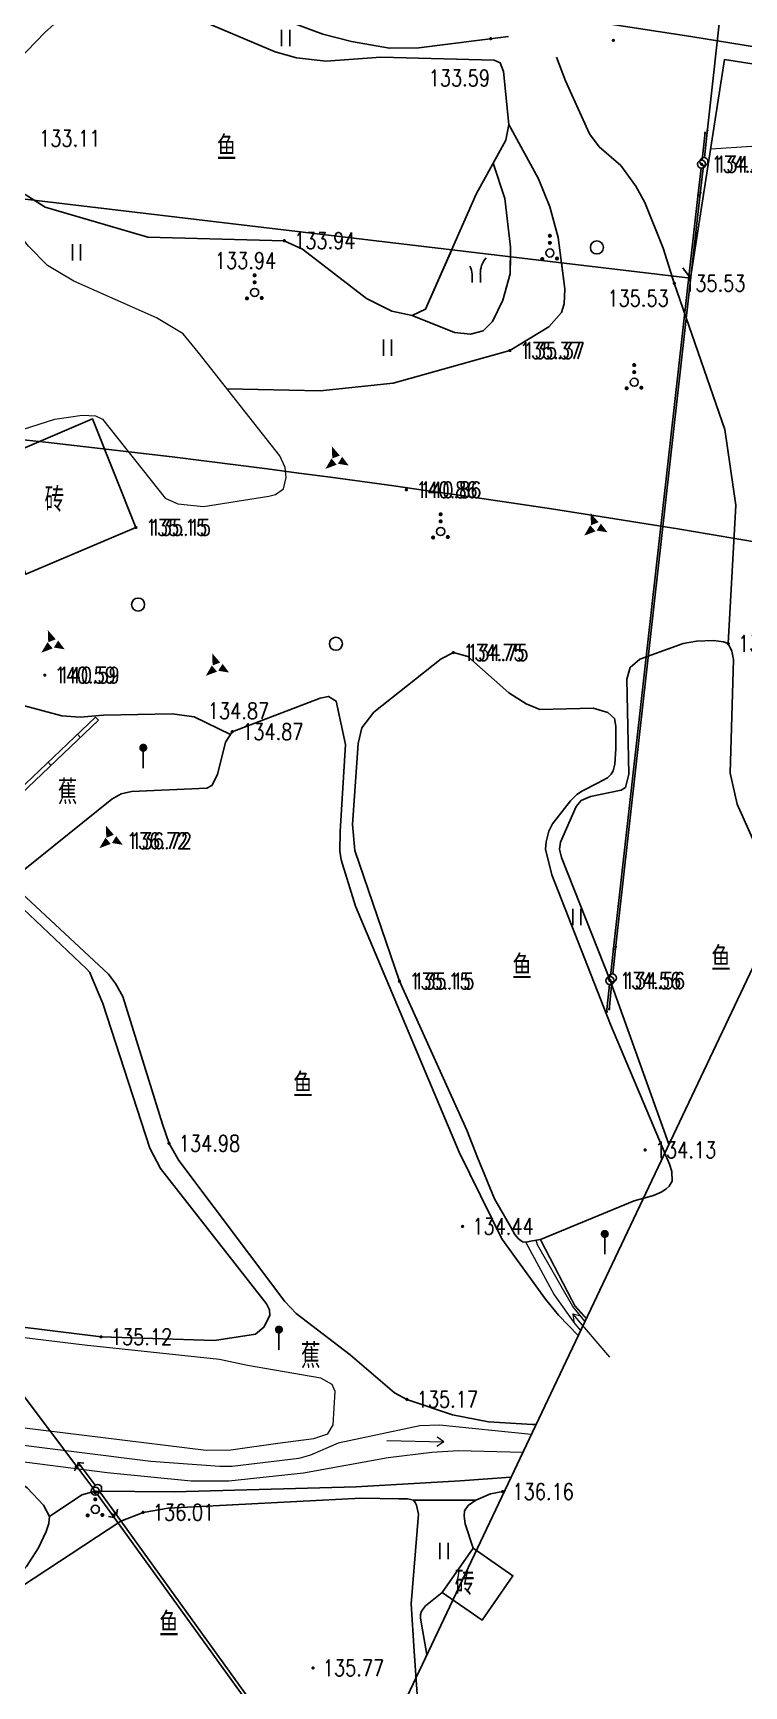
# Model space of a CAD drawing. Extents: x 529262 to 576451, y 2694391 to 2717535.
# Drawn here: x 567444.3 to 567488, y 2709565.2 to 2709666.8 of the extents above; entities that cross this region are included whole.
import ezdxf
from ezdxf.enums import TextEntityAlignment as Align
from ezdxf.xclip import XClip

# ---------------------------------------------------------------- set-up
doc = ezdxf.new("R2010")
doc.units = 0
doc.header["$XCLIPFRAME"] = 0
for name, color, linetype in [('DMTZ', 8, 'Continuous'), ('GCD', 8, 'Continuous'), ('GXYZ', 8, 'Continuous'), ('JMD', 8, 'Continuous'), ('PP-COM', 7, 'Continuous'), ('RD-中线', 40, 'Continuous'), ('RD-红线', 7, 'Continuous'), ('ZBTZ', 8, 'Continuous')]:
    doc.layers.add(name, color=color, linetype=linetype)
doc.layers.add('SXSS', color=5, linetype='Continuous', lineweight=0)
doc.styles.add('HZ', font='rs.shx', dxfattribs={"width": 0.8, "bigfont": 'hztxt.shx'})
doc.linetypes.add('10421', pattern='A,2,[150,AAA.SHX,S=0.5,R=0,X=0,Y=0.5],1e-11', length=2)
doc.linetypes.add('10422', pattern='A,0.75,[150,AAA.SHX,S=0.5,R=0,X=0,Y=0.5],1.5,[177,AAA.SHX,S=1,R=0,X=0,Y=0.4],0.75', length=3)
doc.linetypes.add('1161', pattern='A,0,[149,AAA.SHX,S=0.15,R=0,X=0,Y=0],-1.6', length=1.6)

# ---------------------------------------------------------------- blocks, each defined once
blk = doc.blocks.new('A$C19FD0107')
at = {"layer": 'RD-中线', "color": 8, "linetype": 'Continuous'}
blk.add_lwpolyline([(-1765.32, 14833.87), (-1870.24, 14834.36, -0.07773), (-2297.41, 14903.2), (-2763.51, 15055.04, -0.002412), (-2772.67, 15058.08), (-3168.08, 15191.13, 0.031805), (-3413.66, 15256.72), (-3481.17, 15270.22, 0.040764), (-3610.52, 15285.28), (-3824.79, 15292.66, 0.003807), (-3833.93, 15292.91), (-3984.46, 15295.8, 0.004916), (-3996.26, 15295.91), (-4213.61, 15295.81, 0.004475), (-4218.97, 15295.76), (-4356.1, 15293.25, -0.000047), (-4356.15, 15293.25), (-5280.16, 15276.46)], format="xyb", dxfattribs=at)
at = {"layer": 'RD-中线', "color": 8, "linetype": 'Continuous', "flags": 128}
for points in [[(-4490.73, 14139.44, 0), (-4490.29, 14139.42)], [(-3818.25, 14086.17, 0), (-3817.74, 14086.17)]]:
    blk.add_lwpolyline(points, format="xyb", dxfattribs=at)
at = {"layer": 'RD-红线', "color": 8, "linetype": 'Continuous', "flags": 128}
blk.add_lwpolyline([(-3455.57, 15234.5), (-3487.05, 15240.8, 0.040764), (-3611.55, 15255.3), (-3713.86, 15258.82)], format="xyb", dxfattribs=at)
blk = doc.blocks.new('gc165')
at = {"color": 8}
blk.add_line((0, 0), (0, 2), dxfattribs=at)
at = {"color": 8, "const_width": 0.5}
blk.add_lwpolyline([(-0.25, 2.5, 1), (0.25, 2.5, 1)], format="xyb", close=True, dxfattribs=at)
blk = doc.blocks.new('gc013c')
at = {"linetype": 'Continuous'}
blk.add_line((0.5, 0), (4, 0), dxfattribs=at)
at = {"linetype": 'Continuous', "const_width": 0.15, "flags": 128}
blk.add_lwpolyline([(3.775, 0, 1), (3.925, 0, 1)], format="xyb", close=True, dxfattribs=at)
blk = doc.blocks.new('gc170')
at = {"color": 8, "linetype": 'Continuous'}
blk.add_circle((0, 0), 0.5, dxfattribs=at)
blk = doc.blocks.new('GC200')
at = {"linetype": 'Continuous', "const_width": 0.2, "flags": 128}
blk.add_lwpolyline([(-0.1, 0, 1), (0.1, 0, 1)], format="xyb", close=True, dxfattribs=at)
blk = doc.blocks.new('gc013b')
at = {"linetype": 'Continuous'}
blk.add_line((0.5, 0), (4, 0), dxfattribs=at)
at = {"linetype": 'Continuous', "flags": 128}
blk.add_lwpolyline([(3.5, 0.5), (4, 0), (3.5, -0.5)], dxfattribs=at)
blk = doc.blocks.new('gc160')
at = {"color": 8, "const_width": 0.25}
for points in [[(1.58, 3.35, 1), (1.83, 3.35, 1)], [(1.58, 2.48, 1), (1.83, 2.48, 1)], [(0.65, 0.5, 1), (0.9, 0.5, 1)], [(2.46, 0.56, 1), (2.71, 0.56, 1)]]:
    blk.add_lwpolyline(points, format="xyb", close=True, dxfattribs=at)
at = {"color": 8}
blk.add_circle((1.71, 1.24), 0.5, dxfattribs=at)
blk = doc.blocks.new('gc246')
at = {"color": 8}
for p, q in [((-0.5, 1), (-0.5, 0)), ((0.5, 1), (0.5, 0))]:
    blk.add_line(p, q, dxfattribs=at)
for centre, radius, start, end in [((3.4, 1.11), 2.91, 139.3312, 182.0887), ((-2.94, 0.81), 2.45, 4.3743, 29.0242)]:
    blk.add_arc(centre, radius, start, end, dxfattribs=at)
blk = doc.blocks.new('gc122')
at = {"color": 8}
blk.add_circle((0, 0), 0.8, dxfattribs=at)
blk = doc.blocks.new('gc087')
at = {"color": 8}
for points in [[(-0.62, 1.71, 0, 1, 0), (-0.1, 0.39, 1, 1, 0)], [(-1.41, -1.07, 0, 1, 0), (-0.34, -0.17, 1, 1, 0)], [(0.39, -0.01, 1, 0, 0), (1.46, -0.66, 1, 0, 0)]]:
    blk.add_lwpolyline(points, format="xyseb", dxfattribs=at)
blk = doc.blocks.new('gc121')
at = {"color": 8}
for p, q in [((-0.5, -1), (-0.5, 1)), ((0.5, -1), (0.5, 1))]:
    blk.add_line(p, q, dxfattribs=at)
blk = doc.blocks.new('gc086')
at = {"color": 8}
for p, q in [((0, 0), (7, 0)), ((7, 0), (6.18, 0.57)), ((7, 0), (6.18, -0.57))]:
    blk.add_line(p, q, dxfattribs=at)

msp = doc.modelspace()

# ---------------------------------------------------------------- linework, layer by layer
at = {"color": 8, "linetype": 'Continuous', "flags": 128}
msp.add_lwpolyline([(567209.956, 2709328.306), (567242.359, 2709376.873), (567237.386, 2709487.838), (567226.241, 2709566.338), (567250.471, 2709637.466), (567310.691, 2709648.291), (567365.176, 2709659.753), (567568.23, 2709904.38), (567652.452, 2709866.094), (567570.025, 2709683.533), (567490.632, 2709613.794), (567456.674, 2709542.126), (567415.71, 2709492.593), (567416.103, 2709370.575), (567398.267, 2709255.857), (567341.513, 2709220.051), (567319.6, 2709121.447), (567354.869, 2709007.157), (567377.977, 2708907.793), (567342.698, 2708646.362), (567189.906, 2708654.057), (567219.676, 2708986.987), (567146.446, 2709250.882)], dxfattribs=at)
at = {"layer": 'DMTZ', "linetype": '10421', "flags": 128}
for points, elevation in [([(567447.632, 2709670.956), (567450.551, 2709669.753), (567451.864, 2709669.367), (567454.075, 2709668.802), (567458.747, 2709667.866), (567460.528, 2709667.317), (567462.12, 2709666.724), (567463.896, 2709666.264), (567466.223, 2709665.852), (567468.019, 2709665.864), (567473.527, 2709666.577)], 133.564), ([(567456.253, 2709644.92), (567461.966, 2709644.802), (567466.443, 2709645.256), (567473.617, 2709647.27)], 135.365), ([(567456.253, 2709644.92), (567461.966, 2709644.802), (567466.443, 2709645.256), (567473.617, 2709647.27)], 135.365), ([(567458.858, 2709588.303), (567458.674, 2709588.676), (567452.148, 2709597.001), (567451.497, 2709598.241), (567448.62, 2709607.129), (567447.95, 2709608.727), (567447.808, 2709609.046), (567447.62, 2709609.268), (567442.938, 2709613.704), (567442.79, 2709613.835), (567442.628, 2709613.913), (567442.082, 2709613.965), (567439.971, 2709613.975), (567439.336, 2709613.913), (567438.903, 2709613.859), (567436.073, 2709613.149), (567435.678, 2709612.945), (567435.451, 2709612.683), (567434.026, 2709609.865), (567433.703, 2709609.406), (567431.638, 2709607.078), (567427.74, 2709603.234), (567422.225, 2709598.671), (567421.705, 2709598.341), (567416.348, 2709596.073), (567415.858, 2709595.728), (567415.615, 2709594.974), (567415.639, 2709593.953), (567415.959, 2709592.906), (567417.168, 2709591.3), (567417.602, 2709590.966), (567436.722, 2709588.116), (567448.508, 2709586.651), (567455.484, 2709586.43), (567457.995, 2709586.809), (567458.495, 2709587.252), (567458.878, 2709587.953), (567458.858, 2709588.303)], 134.987)]:
    msp.add_lwpolyline(points, dxfattribs=dict(at, elevation=elevation))
at = {"layer": 'DMTZ', "linetype": '10422', "flags": 128}
for points, elevation in [([(567449.52, 2709668.384), (567448.505, 2709668.612), (567447.69, 2709668.786), (567447.089, 2709668.61), (567445.053, 2709666.82), (567442.886, 2709664.565), (567442.291, 2709663.624), (567441.773, 2709662.333), (567441.9, 2709660.97), (567442.629, 2709657.987), (567443.398, 2709657.14), (567445.082, 2709656.09), (567451.378, 2709654.233), (567459.762, 2709654.021), (567460.889, 2709653.493), (567464.807, 2709650.473), (567466.364, 2709649.699), (567467.624, 2709649.425), (567468.439, 2709649.806), (567471.555, 2709656.875), (567473.366, 2709660.201), (567473.545, 2709661.166), (567473.23, 2709664.426), (567473.03, 2709664.947), (567472.648, 2709665.121), (567465.685, 2709665.302), (567462.33, 2709665.06), (567460.507, 2709665.256), (567459.197, 2709665.624), (567454.06, 2709667.79), (567453.13, 2709668.037), (567451.286, 2709668.3), (567449.52, 2709668.384)], 133.564), ([(567444.433, 2709656.495), (567445.082, 2709656.09), (567451.378, 2709654.233), (567459.762, 2709654.021), (567460.889, 2709653.493), (567464.807, 2709650.473), (567466.364, 2709649.699), (567467.624, 2709649.425), (567468.439, 2709649.806), (567470.046, 2709653.452)], 133.564), ([(567483.582, 2709596.222), (567483.572, 2709596.812), (567483.432, 2709597.272), (567479.791, 2709605.857), (567476.189, 2709615.046), (567475.815, 2709616.626), (567475.837, 2709617.074), (567476.004, 2709617.73), (567476.227, 2709618.182), (567477.343, 2709619.603), (567477.726, 2709619.985), (567478.087, 2709620.216), (567478.992, 2709620.687), (567479.613, 2709621.008), (567479.841, 2709621.232), (567479.962, 2709621.446), (567480.055, 2709621.843), (567480.119, 2709622.794), (567480.122, 2709624.175), (567480.047, 2709624.649), (567479.641, 2709625.021), (567478.733, 2709625.289), (567475.453, 2709625.211), (567474.616, 2709625.559), (567473.546, 2709626.234), (567471.043, 2709628.464), (567470.147, 2709628.706), (567469.392, 2709628.328), (567465.253, 2709625.043), (567464.53, 2709624.081), (567464.298, 2709623.119), (567463.958, 2709618.145), (567464.101, 2709616.535), (567466.834, 2709608.511), (567470.965, 2709599.357), (567471.62, 2709597.664), (567472.669, 2709595.131), (567473.682, 2709593.395), (567473.93, 2709592.946), (567474.157, 2709592.683), (567474.387, 2709592.498), (567474.614, 2709592.48), (567474.886, 2709592.524), (567475.491, 2709592.637), (567481.258, 2709595.011), (567482.444, 2709595.339), (567482.943, 2709595.558), (567483.214, 2709595.739), (567483.399, 2709595.915), (567483.582, 2709596.222)], 134.539), ([(567490.347, 2709613.193), (567487.569, 2709619.4), (567487.152, 2709621.304), (567487.344, 2709628.283), (567487.25, 2709628.803), (567487.031, 2709629.258), (567486.732, 2709629.373), (567486.126, 2709629.443), (567485.091, 2709629.399), (567484.264, 2709629.259), (567481.607, 2709628.299), (567481.004, 2709627.796), (567480.801, 2709627.067), (567480.921, 2709621.237), (567480.711, 2709620.421), (567480.452, 2709620.248), (567478.562, 2709619.864), (567477.996, 2709619.622), (567477.684, 2709619.246), (567476.72, 2709617.062), (567476.657, 2709616.628), (567476.779, 2709616.114), (567479.768, 2709608.547), (567483.378, 2709598.485)], 134.404), ([(567463.529, 2709623.055), (567462.943, 2709625.727), (567462.468, 2709626.014), (567461.969, 2709625.913), (567456.569, 2709623.844), (567456.144, 2709623.202), (567455.653, 2709621.213), (567455.311, 2709620.541), (567455.003, 2709620.379), (567450.373, 2709620.16), (567449.737, 2709620.027), (567449.168, 2709619.692), (567443.823, 2709615.398), (567443.501, 2709615.028), (567443.326, 2709614.637), (567443.411, 2709614.244), (567443.591, 2709613.938), (567448.954, 2709608.933), (567449.403, 2709608.369), (567449.845, 2709607.579), (567452.276, 2709599.717), (567452.682, 2709598.544), (567453.289, 2709597.488), (567459.804, 2709588.821), (567460.499, 2709588.08), (567463.807, 2709585.555), (567466.53, 2709583.218), (567467.294, 2709582.809), (567470.092, 2709581.863), (567472.312, 2709581.427), (567475.004, 2709581.271), (567475.217, 2709581.262)], 134.831), ([(567477.81, 2709586.735), (567476.613, 2709587.991), (567475.815, 2709588.965), (567473.129, 2709592.676), (567470.509, 2709598.004), (567464.144, 2709613.115), (567463.247, 2709615.969), (567463.169, 2709616.506), (567463.191, 2709617.705), (567463.529, 2709623.055)], 134.831), ([(567443.437, 2709571.976), (567443.437, 2709571.976), (567443.935, 2709572.536), (567444.654, 2709573.681), (567445.141, 2709574.698), (567445.308, 2709575.176), (567445.34, 2709575.606), (567444.977, 2709576.307), (567443.978, 2709577.376), (567443.833, 2709577.483), (567443.478, 2709577.675), (567442.386, 2709578.162), (567442.121, 2709578.272)], 135.113), ([(567459.296, 2709562.341), (567466.392, 2709561.24), (567467.195, 2709561.256), (567467.638, 2709561.347), (567467.98, 2709561.534), (567468.066, 2709561.699), (567468.089, 2709562.035), (567468.001, 2709563.5), (567467.729, 2709567.332), (567467.564, 2709570.237), (567468.009, 2709575.753), (567467.887, 2709576.315), (567467.802, 2709576.471), (567467.694, 2709576.615), (567467.322, 2709576.687), (567466.799, 2709576.694), (567464.488, 2709576.743), (567452.621, 2709576.12), (567451.088, 2709575.865), (567449.731, 2709575.322), (567437.555, 2709567.34), (567435.116, 2709566.369), (567434.694, 2709566.132), (567434.489, 2709565.945), (567434.325, 2709565.543), (567434.271, 2709565.107), (567434.066, 2709560.57), (567434.067, 2709560.204), (567434.117, 2709559.849), (567434.296, 2709559.591), (567434.568, 2709559.364), (567435.997, 2709558.87), (567436.844, 2709558.647), (567437.675, 2709558.563), (567440.463, 2709558.617), (567441.39, 2709558.825), (567446.828, 2709560.75), (567449.889, 2709562.062), (567451.957, 2709562.575), (567453.823, 2709562.75), (567459.296, 2709562.341)], 136.213), ([(567473.267, 2709577.146), (567473.178, 2709577.142), (567472.421, 2709577.013), (567471.529, 2709576.619), (567471.063, 2709576.289), (567470.839, 2709575.955), (567470.814, 2709575.628), (567470.876, 2709575.152), (567471.356, 2709573.668)], 135.903), ([(567469.461, 2709570.94), (567468.439, 2709570.118), (567468.19, 2709569.788), (567468.121, 2709569.591), (567468.127, 2709569.38), (567468.18, 2709568.989), (567468.524, 2709567.136)], 136.087)]:
    msp.add_lwpolyline(points, dxfattribs=dict(at, elevation=elevation))
at = {"layer": 'DMTZ', "linetype": '10421', "flags": 128}
for points in [[(567476.477, 2709665.305), (567477.025, 2709663.844), (567478.503, 2709660.581), (567479.112, 2709659.784), (567480.438, 2709658.641), (567481.364, 2709657.369), (567481.899, 2709656.361), (567483.024, 2709653.568), (567483.718, 2709651.402)], [(567473.617, 2709647.27), (567476.014, 2709648.72), (567476.796, 2709649.601), (567476.961, 2709650.137), (567477.003, 2709651.072), (567476.578, 2709654.207), (567476.068, 2709656.097), (567475.376, 2709657.813), (567473.545, 2709661.166)], [(567445.34, 2709575.606), (567447.333, 2709576.951), (567448.149, 2709577.166), (567452.999, 2709577.119), (567464.174, 2709577.439), (567470.565, 2709577.799), (567473.685, 2709578.028)]]:
    msp.add_lwpolyline(points, dxfattribs=at)
at = {"layer": 'DMTZ', "linetype": '10421'}
for points in [[(567473.617, 2709647.27), (567476.014, 2709648.72), (567476.796, 2709649.601), (567476.961, 2709650.137), (567477.003, 2709651.072), (567476.789, 2709652.65)], [(567483.576, 2709651.844), (567483.718, 2709651.402)]]:
    msp.add_lwpolyline(points, dxfattribs=at)
at = {"layer": 'GXYZ', "linetype": 'Continuous'}
for p, q in [((567485.758, 2709660.872, -149.001), (567492.593, 2709722.312, -149.001)), ((567479.99, 2709610.535), (567485.169, 2709656.732)), ((567479.99, 2709610.535), (567485.169, 2709656.732)), ((567480.136, 2709610.699, -149.001), (567485.314, 2709656.897, -149.001)), ((567446.947, 2709578.765), (567420.838, 2709613.507)), ((567463.417, 2709556.358, -149.001), (567449.464, 2709575.708, -149.001)), ((567463.312, 2709556.137), (567449.318, 2709575.544))]:
    msp.add_line(p, q, dxfattribs=at)
at = {"layer": 'JMD', "linetype": 'Continuous'}
for p, q in [((567484.722, 2709651.708), (567484.238, 2709652.345)), ((567448.345, 2709624.561), (567448.173, 2709624.742)), ((567448.345, 2709624.561), (567448.173, 2709624.742)), ((567447.233, 2709623.504), (567447.061, 2709623.685)), ((567447.233, 2709623.504), (567447.061, 2709623.685)), ((567445.421, 2709621.781), (567445.249, 2709621.962)), ((567445.421, 2709621.781), (567445.249, 2709621.962))]:
    msp.add_line(p, q, dxfattribs=at)
at = {"layer": 'JMD', "linetype": 'Continuous', "flags": 128}
for points in [[(567491.726, 2709723.775), (567576.536, 2709693.89), (567573.688, 2709684.738), (567556.677, 2709687.045), (567550.961, 2709655.095), (567486.806, 2709665.167), (567484.722, 2709651.708), (567441.25, 2709656.873), (567438.007, 2709666.354)], [(567441.232, 2709640.187), (567443.89, 2709633.517), (567450.646, 2709636.394), (567447.988, 2709643.064)], [(567441.232, 2709640.187), (567443.89, 2709633.517), (567450.646, 2709636.394), (567447.988, 2709643.064)], [(567471.356, 2709573.668), (567469.461, 2709570.94), (567471.906, 2709569.241), (567473.801, 2709571.969)]]:
    msp.add_lwpolyline(points, close=True, dxfattribs=at)
at = {"layer": 'JMD', "linetype": 'Continuous', "elevation": 134.464, "flags": 128}
for points in [[(567434.438, 2709615.971), (567442.13, 2709618.998), (567448.173, 2709624.742)], [(567434.438, 2709615.971), (567442.13, 2709618.998), (567448.173, 2709624.742)], [(567434.685, 2709615.799), (567442.267, 2709618.783), (567448.345, 2709624.561)], [(567434.685, 2709615.799), (567442.267, 2709618.783), (567448.345, 2709624.561)]]:
    msp.add_lwpolyline(points, dxfattribs=at)
at = {"layer": 'SXSS', "color": 8, "linetype": '10421', "flags": 128}
for points, elevation in [([(567485.953, 2709659.661), (567495.384, 2709660.287), (567496.304, 2709660.625), (567497.016, 2709661.179), (567497.494, 2709662.024), (567497.729, 2709663.109), (567497.795, 2709663.442)], 133.488), ([(567455.791, 2709585.258), (567447.489, 2709586.141), (567436.881, 2709587.434), (567412.675, 2709590.935), (567409.205, 2709591.364), (567408.3, 2709591.343), (567407.81, 2709591.171), (567407.568, 2709590.76), (567407.473, 2709590.263), (567407.005, 2709586.515), (567406.989, 2709586.051), (567406.974, 2709585.599)], 134.987), ([(567442.302, 2709581.235), (567454.954, 2709579.684), (567456.473, 2709579.703), (567459.373, 2709580.109), (567461.575, 2709580.403), (567462.427, 2709580.692), (567462.756, 2709581.251), (567462.889, 2709583.299), (567462.695, 2709583.725), (567462.013, 2709584.118), (567457.493, 2709584.885), (567455.791, 2709585.258)], 134.987)]:
    msp.add_lwpolyline(points, dxfattribs=dict(at, elevation=elevation))
msp.add_lwpolyline([(567430.925, 2709644.02), (567432.103, 2709643.49), (567434.948, 2709642.615), (567438.834, 2709641.729), (567440.262, 2709641.762), (567442.788, 2709642.138), (567445.674, 2709643.045), (567447.355, 2709643.296), (567448.162, 2709643.26), (567448.601, 2709643.045), (567452.453, 2709638.189), (567453.222, 2709637.843), (567454.789, 2709637.685), (567458.803, 2709638.318), (567459.216, 2709638.42), (567459.721, 2709638.771), (567459.877, 2709639.474), (567459.808, 2709640.088), (567459.497, 2709640.797), (567454.477, 2709647.176), (567453.56, 2709648.301), (567451.909, 2709649.283), (567446.837, 2709651.535), (567445.224, 2709652.503), (567444.05, 2709653.694), (567441.558, 2709656.784), (567439.428, 2709659.713), (567438.812, 2709660.096), (567437.815, 2709660.052), (567436.857, 2709659.756), (567435.92, 2709659.095), (567433.175, 2709654.474), (567431.198, 2709651.134), (567430.04, 2709647.658), (567429.841, 2709645.541), (567429.971, 2709644.728)], close=True, dxfattribs=at)
msp.add_lwpolyline([(567430.925, 2709644.02), (567432.103, 2709643.49), (567434.948, 2709642.615), (567438.834, 2709641.729), (567440.262, 2709641.762), (567442.788, 2709642.138), (567445.674, 2709643.045), (567447.355, 2709643.296), (567448.162, 2709643.26), (567448.601, 2709643.045), (567452.453, 2709638.189), (567453.222, 2709637.843), (567454.789, 2709637.685), (567458.803, 2709638.318), (567459.216, 2709638.42), (567459.721, 2709638.771), (567459.877, 2709639.474), (567459.808, 2709640.088), (567459.497, 2709640.797), (567454.477, 2709647.176), (567453.56, 2709648.301), (567451.909, 2709649.283), (567446.837, 2709651.535), (567445.224, 2709652.503), (567444.05, 2709653.694), (567441.558, 2709656.784), (567439.428, 2709659.713), (567438.812, 2709660.096), (567437.815, 2709660.052), (567436.857, 2709659.756), (567435.92, 2709659.095), (567433.175, 2709654.474), (567431.198, 2709651.134), (567430.04, 2709647.658), (567429.841, 2709645.541), (567429.971, 2709644.728)], close=True, dxfattribs=at)
at = {"layer": 'SXSS', "color": 8, "linetype": 'Continuous', "flags": 128}
for points, elevation in [([(567474.585, 2709592.483), (567476.332, 2709589.231), (567477.6, 2709587.451), (567477.96, 2709587.05)], 134.837), ([(567478.226, 2709587.611), (567477.485, 2709588.524), (567475.311, 2709592.305), (567475.23, 2709592.588)], 134.358), ([(567474.93, 2709580.656), (567469.297, 2709581.228), (567468.086, 2709581.183), (567463.077, 2709580.107), (567461.381, 2709579.387), (567460.664, 2709579.183), (567456.56, 2709578.687), (567455.807, 2709578.687), (567451.56, 2709578.984), (567442.604, 2709580.115)], 134.837), ([(567474.401, 2709579.54), (567470.462, 2709579.644), (567468.832, 2709579.533), (567466.136, 2709579.216), (567460.936, 2709578.267), (567456.355, 2709577.772), (567454.044, 2709577.772), (567448.884, 2709578.29), (567442.514, 2709579.117)], 134.404)]:
    msp.add_lwpolyline(points, dxfattribs=dict(at, elevation=elevation))
at = {"layer": 'ZBTZ', "linetype": '1161', "flags": 128}
for points, elevation in [([(567472.595, 2709658.785), (567473.302, 2709656.611), (567473.658, 2709653.625), (567473.626, 2709651.993), (567473.177, 2709650.371), (567472.541, 2709649.061), (567471.981, 2709648.486), (567471.204, 2709648.274), (567470.21, 2709648.382), (567467.624, 2709649.425)], 133.564), ([(567473.646, 2709653.024), (567473.626, 2709651.993), (567473.177, 2709650.371), (567472.541, 2709649.061), (567471.981, 2709648.486), (567471.204, 2709648.274), (567470.21, 2709648.382), (567467.624, 2709649.425)], 133.564), ([(567487.031, 2709629.258), (567487.501, 2709637.76), (567486.828, 2709642.424), (567483.718, 2709651.402)], 134.579), ([(567487.031, 2709629.258), (567487.501, 2709637.76), (567486.828, 2709642.424), (567483.718, 2709651.402)], 134.579), ([(567440.3, 2709631.076), (567439.906, 2709630.167), (567439.789, 2709629.688), (567439.772, 2709628.993), (567440.138, 2709628.15), (567440.505, 2709627.712), (567442.534, 2709626.128), (567443.8, 2709625.424), (567446.107, 2709624.829), (567447.223, 2709624.744), (567448.653, 2709624.852), (567452.871, 2709624.932), (567454.234, 2709624.751), (567456.46, 2709623.68)], 136.733), ([(567440.3, 2709631.076), (567439.906, 2709630.167), (567439.789, 2709629.688), (567439.772, 2709628.993), (567440.138, 2709628.15), (567440.505, 2709627.712), (567442.534, 2709626.128), (567443.8, 2709625.424), (567446.107, 2709624.829), (567447.223, 2709624.744), (567448.653, 2709624.852), (567452.871, 2709624.932), (567454.234, 2709624.751), (567456.46, 2709623.68)], 136.733), ([(567467.694, 2709576.615), (567471.529, 2709576.619)], 136.213)]:
    msp.add_lwpolyline(points, dxfattribs=dict(at, elevation=elevation))
at = {"layer": 'ZBTZ', "linetype": 'Continuous', "const_width": 0.1, "elevation": 134.837, "flags": 128}
msp.add_lwpolyline([(567475.491, 2709592.637), (567477.609, 2709588.558), (567478.307, 2709587.782)], dxfattribs=at)

# ---------------------------------------------------------------- block references
at = {"layer": 'DMTZ', "linetype": 'Continuous', "xscale": 0.5, "yscale": 0.5}
for p in [(567462.991, 2709640.53, 136.724), (567462.991, 2709640.53, 136.724), (567478.884, 2709636.429, 136.724), (567478.884, 2709636.429, 136.724), (567445.545, 2709629.235, 136.724), (567445.545, 2709629.235, 136.724), (567455.641, 2709627.809, 136.724), (567455.641, 2709627.809, 136.724), (567449.111, 2709617.221, 136.724), (567449.111, 2709617.221, 136.724)]:
    msp.add_blockref('gc087', p, dxfattribs=at)
at = {"layer": 'GCD', "linetype": 'Continuous', "xscale": 0.5, "yscale": 0.5, "zscale": 0.5}
for p in [(567472.439, 2709666.436, 133.594), (567479.975, 2709666.331, 133.488), (567485.392, 2709658.72, 134.3), (567459.762, 2709654.021, 133.944), (567483.718, 2709651.402, 135.534), (567473.617, 2709647.27, 135.365), (567467.259, 2709638.708, 140.86), (567450.646, 2709636.394, 135.15), (567470.147, 2709628.706, 134.748), (567487.031, 2709629.258, 134.579), (567445.051, 2709627.32, 140.593), (567456.569, 2709623.844, 134.874), (567449.478, 2709617.136, 136.724), (567466.834, 2709608.511, 135.151), (567479.768, 2709608.547, 134.56)]:
    msp.add_blockref('GC200', p, dxfattribs=at)
at = {"layer": 'GCD', "linetype": 'Continuous'}
ref = msp.add_blockref('GC200', (567485.392, 2709658.72, 134.3), dxfattribs=dict(at, xscale=0.5, yscale=0.5, zscale=0.5))
ref.add_attrib('height', '134.30', dxfattribs={"linetype": 'Continuous', "height": 1, "style": 'HZ', "width": 0.8}).set_placement((567485.992, 2709658.72, 134.3), align=Align.MIDDLE_LEFT)
ref = msp.add_blockref('GC200', (567459.762, 2709654.021, 133.944), dxfattribs=dict(at, xscale=0.5, yscale=0.5, zscale=0.5))
ref.add_attrib('height', '133.94', dxfattribs={"linetype": 'Continuous', "height": 1, "style": 'HZ', "width": 0.8}).set_placement((567460.362, 2709654.021, 133.944), align=Align.MIDDLE_LEFT)
ref = msp.add_blockref('GC200', (567483.718, 2709651.402, 135.534), dxfattribs=dict(at, xscale=0.5, yscale=0.5, zscale=0.5))
ref.add_attrib('height', '135.53', dxfattribs={"linetype": 'Continuous', "height": 1, "style": 'HZ', "width": 0.8}).set_placement((567484.318, 2709651.402, 135.534), align=Align.MIDDLE_LEFT)
ref = msp.add_blockref('GC200', (567473.617, 2709647.27, 135.365), dxfattribs=dict(at, xscale=0.5, yscale=0.5, zscale=0.5))
ref.add_attrib('height', '135.37', dxfattribs={"linetype": 'Continuous', "height": 1, "style": 'HZ', "width": 0.8}).set_placement((567474.217, 2709647.27, 135.365), align=Align.MIDDLE_LEFT)
ref = msp.add_blockref('GC200', (567467.259, 2709638.708, 140.86), dxfattribs=dict(at, xscale=0.5, yscale=0.5, zscale=0.5))
ref.add_attrib('height', '140.86', dxfattribs={"linetype": 'Continuous', "height": 1, "style": 'HZ', "width": 0.8}).set_placement((567467.859, 2709638.708, 140.86), align=Align.MIDDLE_LEFT)
ref = msp.add_blockref('GC200', (567450.646, 2709636.394, 135.15), dxfattribs=dict(at, xscale=0.5, yscale=0.5, zscale=0.5))
ref.add_attrib('height', '135.15', dxfattribs={"linetype": 'Continuous', "height": 1, "style": 'HZ', "width": 0.8}).set_placement((567451.246, 2709636.394, 135.15), align=Align.MIDDLE_LEFT)
ref = msp.add_blockref('GC200', (567487.031, 2709629.258, 134.579), dxfattribs=dict(at, xscale=0.5, yscale=0.5, zscale=0.5))
ref.add_attrib('height', '134.58', dxfattribs={"linetype": 'Continuous', "height": 1, "style": 'HZ', "width": 0.8}).set_placement((567487.631, 2709629.258, 134.579), align=Align.MIDDLE_LEFT)
ref = msp.add_blockref('GC200', (567470.147, 2709628.706, 134.748), dxfattribs=dict(at, xscale=0.5, yscale=0.5, zscale=0.5))
ref.add_attrib('height', '134.75', dxfattribs={"linetype": 'Continuous', "height": 1, "style": 'HZ', "width": 0.8}).set_placement((567470.747, 2709628.706, 134.748), align=Align.MIDDLE_LEFT)
ref = msp.add_blockref('GC200', (567445.051, 2709627.32, 140.593), dxfattribs=dict(at, xscale=0.5, yscale=0.5, zscale=0.5))
ref.add_attrib('height', '140.59', dxfattribs={"linetype": 'Continuous', "height": 1, "style": 'HZ', "width": 0.8}).set_placement((567445.651, 2709627.32, 140.593), align=Align.MIDDLE_LEFT)
ref = msp.add_blockref('GC200', (567456.569, 2709623.844, 134.874), dxfattribs=dict(at, xscale=0.5, yscale=0.5, zscale=0.5))
ref.add_attrib('height', '134.87', dxfattribs={"linetype": 'Continuous', "height": 1, "style": 'HZ', "width": 0.8}).set_placement((567457.169, 2709623.844, 134.874), align=Align.MIDDLE_LEFT)
ref = msp.add_blockref('GC200', (567449.478, 2709617.136, 136.724), dxfattribs=dict(at, xscale=0.5, yscale=0.5, zscale=0.5))
ref.add_attrib('height', '136.72', dxfattribs={"linetype": 'Continuous', "height": 1, "style": 'HZ', "width": 0.8}).set_placement((567450.078, 2709617.136, 136.724), align=Align.MIDDLE_LEFT)
ref = msp.add_blockref('GC200', (567466.834, 2709608.511, 135.151), dxfattribs=dict(at, xscale=0.5, yscale=0.5, zscale=0.5))
ref.add_attrib('height', '135.15', dxfattribs={"linetype": 'Continuous', "height": 1, "style": 'HZ', "width": 0.8}).set_placement((567467.434, 2709608.511, 135.151), align=Align.MIDDLE_LEFT)
ref = msp.add_blockref('GC200', (567479.768, 2709608.547, 134.56), dxfattribs=dict(at, xscale=0.5, yscale=0.5, zscale=0.5))
ref.add_attrib('height', '134.56', dxfattribs={"linetype": 'Continuous', "height": 1, "style": 'HZ', "width": 0.8}).set_placement((567480.368, 2709608.547, 134.56), align=Align.MIDDLE_LEFT)
ref = msp.add_blockref('GC200', (567452.682, 2709598.544, 134.984), dxfattribs=dict(at, xscale=0.5, yscale=0.5, zscale=0.5))
ref.add_attrib('height', '134.98', dxfattribs={"linetype": 'Continuous', "height": 1, "style": 'HZ', "width": 0.8}).set_placement((567453.282, 2709598.544, 134.984), align=Align.MIDDLE_LEFT)
ref = msp.add_blockref('GC200', (567481.926, 2709598.14, 134.13), dxfattribs=dict(at, xscale=0.5, yscale=0.5, zscale=0.5))
ref.add_attrib('height', '134.13', dxfattribs={"linetype": 'Continuous', "height": 1, "style": 'HZ', "width": 0.8}).set_placement((567482.526, 2709598.14, 134.13), align=Align.MIDDLE_LEFT)
ref = msp.add_blockref('GC200', (567470.712, 2709593.438, 134.44), dxfattribs=dict(at, xscale=0.5, yscale=0.5, zscale=0.5))
ref.add_attrib('height', '134.44', dxfattribs={"linetype": 'Continuous', "height": 1, "style": 'HZ', "width": 0.8}).set_placement((567471.312, 2709593.438, 134.44), align=Align.MIDDLE_LEFT)
ref = msp.add_blockref('GC200', (567448.508, 2709586.651, 135.12), dxfattribs=dict(at, xscale=0.5, yscale=0.5, zscale=0.5))
ref.add_attrib('height', '135.12', dxfattribs={"linetype": 'Continuous', "height": 1, "style": 'HZ', "width": 0.8}).set_placement((567449.108, 2709586.651, 135.12), align=Align.MIDDLE_LEFT)
ref = msp.add_blockref('GC200', (567467.294, 2709582.809, 135.167), dxfattribs=dict(at, xscale=0.5, yscale=0.5, zscale=0.5))
ref.add_attrib('height', '135.17', dxfattribs={"linetype": 'Continuous', "height": 1, "style": 'HZ', "width": 0.8}).set_placement((567467.894, 2709582.809, 135.167), align=Align.MIDDLE_LEFT)
ref = msp.add_blockref('GC200', (567473.178, 2709577.142, 136.163), dxfattribs=dict(at, xscale=0.5, yscale=0.5, zscale=0.5))
ref.add_attrib('height', '136.16', dxfattribs={"linetype": 'Continuous', "height": 1, "style": 'HZ', "width": 0.8}).set_placement((567473.778, 2709577.142, 136.163), align=Align.MIDDLE_LEFT)
ref = msp.add_blockref('GC200', (567451.088, 2709575.865, 136.014), dxfattribs=dict(at, xscale=0.5, yscale=0.5, zscale=0.5))
ref.add_attrib('height', '136.01', dxfattribs={"linetype": 'Continuous', "height": 1, "style": 'HZ', "width": 0.8}).set_placement((567451.688, 2709575.865, 136.014), align=Align.MIDDLE_LEFT)
ref = msp.add_blockref('GC200', (567461.528, 2709566.303, 135.77), dxfattribs=dict(at, xscale=0.5, yscale=0.5, zscale=0.5))
ref.add_attrib('height', '135.77', dxfattribs={"linetype": 'Continuous', "height": 1, "style": 'HZ', "width": 0.8}).set_placement((567462.128, 2709566.303, 135.77), align=Align.MIDDLE_LEFT)
at = {"layer": 'GXYZ', "linetype": 'Continuous'}
for name, p, xscale, yscale, zscale, rotation in [('gc013c', (567485.392, 2709658.72), 0.4999999999623413, 0.4999999999623413, 0.4999999999623413, 83.6523099603236), ('gc013c', (567485.392, 2709658.72), 0.4999999999623413, 0.4999999999623413, 0.4999999999623413, 83.6523099603236), ('gc013c', (567485.537, 2709658.884, -149.001), 0.4999999999623413, 0.4999999999623413, 0.4999999999623413, 83.6523099603236), ('gc013c', (567485.392, 2709658.72, 134.3), 0.4999999998922263, 0.4999999998922263, 0.4999999998922263, 263.6042897177518), ('gc013c', (567485.392, 2709658.72, 134.3), 0.4999999998922263, 0.4999999998922263, 0.4999999998922263, 263.6042897177518), ('gc013c', (567485.537, 2709658.884, -14.701), 0.4999999998922263, 0.4999999998922263, 0.4999999998922263, 263.6042897177518), ('gc013c', (567479.768, 2709608.547), 0.4999999998922263, 0.4999999998922263, 0.4999999998922263, 83.60428971775178), ('gc013c', (567479.768, 2709608.547), 0.4999999998922263, 0.4999999998922263, 0.4999999998922263, 83.60428971775178), ('gc013c', (567479.913, 2709608.711, -149.001), 0.4999999998922263, 0.4999999998922263, 0.4999999998922263, 83.60428971775178), ('gc013c', (567479.768, 2709608.547), 0.4999999998267392, 0.4999999998267392, 0.4999999998267392, 264.1203479158167), ('gc013c', (567479.768, 2709608.547), 0.4999999998267392, 0.4999999998267392, 0.4999999998267392, 264.1203479158167), ('gc013c', (567479.913, 2709608.711, -149.001), 0.4999999998267392, 0.4999999998267392, 0.4999999998267392, 264.1203479158167), ('gc013b', (567448.149, 2709577.166), 0.4999999999911222, 0.4999999999911222, 0.4999999999911222, 126.9249488616318), ('gc013b', (567448.294, 2709577.33, -149.001), 0.4999999999911222, 0.4999999999911222, 0.4999999999911222, 126.9249488616318), ('gc013b', (567448.149, 2709577.166), 0.5000000000090721, 0.5000000000090721, 0.5000000000090721, 305.7948806291757), ('gc013b', (567448.294, 2709577.33, -149.001), 0.5000000000090721, 0.5000000000090721, 0.5000000000090721, 305.7948806291757)]:
    msp.add_blockref(name, p, dxfattribs=dict(at, xscale=xscale, yscale=yscale, zscale=zscale, rotation=rotation))
at = {"layer": 'GXYZ', "linetype": 'Continuous', "xscale": 0.5, "yscale": 0.5, "zscale": 0.5}
for p in [(567485.537, 2709658.884, -149.001), (567485.537, 2709658.884, -14.701), (567485.392, 2709658.72), (567485.392, 2709658.72, 134.3), (567485.392, 2709658.72), (567485.392, 2709658.72, 134.3), (567479.768, 2709608.547), (567479.768, 2709608.547), (567479.913, 2709608.711, -149.001), (567448.149, 2709577.166), (567448.294, 2709577.33, -149.001)]:
    msp.add_blockref('gc170', p, dxfattribs=at)
at = {"layer": 'PP-COM'}
ref = msp.add_blockref('A$C19FD0107', (570997.993, 2694390.603), dxfattribs=at)
XClip(ref).set_block_clipping_path([(-9366.4383134884, 14428.6043910822), (-3328.4480743363, 17452.7484863754)])
at = {"layer": 'SXSS', "color": 8, "linetype": 'Continuous'}
for p, xscale, yscale, zscale, rotation in [((567479.765, 2709585.409), 0.4999999999621926, 0.4999999999621926, 0.4999999999621926, 130.4920014323135), ((567466.054, 2709580.288), 0.5000000000413221, 0.5000000000413221, 0.5000000000413221, 358.3792221643364)]:
    msp.add_blockref('gc086', p, dxfattribs=dict(at, xscale=xscale, yscale=yscale, zscale=zscale, rotation=rotation))
at = {"layer": 'ZBTZ', "linetype": 'Continuous', "xscale": 0.5, "yscale": 0.5}
for name, p in [('gc121', (567459.843, 2709666.474)), ('gc160', (567475.221, 2709652.646)), ('gc160', (567475.221, 2709652.646)), ('gc122', (567478.961, 2709653.604)), ('gc122', (567478.961, 2709653.604)), ('gc121', (567447.004, 2709653.313)), ('gc121', (567447.004, 2709653.313)), ('gc246', (567471.557, 2709651.457)), ('gc246', (567471.557, 2709651.457)), ('gc160', (567457.082, 2709650.22)), ('gc160', (567457.082, 2709650.22)), ('gc121', (567466.101, 2709647.448)), ('gc121', (567466.101, 2709647.448)), ('gc160', (567480.401, 2709644.702)), ('gc160', (567480.401, 2709644.702)), ('gc160', (567468.513, 2709635.529)), ('gc160', (567468.513, 2709635.529)), ('gc122', (567450.785, 2709631.658)), ('gc122', (567450.785, 2709631.658)), ('gc122', (567462.932, 2709629.246)), ('gc122', (567462.932, 2709629.246)), ('gc165', (567451.1, 2709621.607)), ('gc165', (567451.1, 2709621.607)), ('gc121', (567477.729, 2709612.461)), ('gc121', (567477.729, 2709612.461)), ('gc165', (567479.447, 2709591.726)), ('gc165', (567459.433, 2709585.846)), ('gc160', (567447.295, 2709575.427)), ('gc121', (567469.568, 2709573.482))]:
    msp.add_blockref(name, p, dxfattribs=at)

# ---------------------------------------------------------------- texts
at = {"layer": 'GCD', "linetype": 'Continuous', "style": 'HZ', "width": 0.8}
for s, p in [('133.59', (567470.514, 2709664.019)), ('133.11', (567446.584, 2709660.31)), ('134.30', (567488.117, 2709658.72)), ('133.94', (567457.381, 2709652.798)), ('135.53', (567481.492, 2709650.482)), ('135.37', (567476.342, 2709647.27)), ('140.86', (567469.984, 2709638.708)), ('135.15', (567453.371, 2709636.394)), ('134.75', (567472.872, 2709628.706)), ('140.59', (567447.776, 2709627.32)), ('134.87', (567456.95, 2709625.128)), ('136.72', (567452.203, 2709617.136)), ('135.15', (567469.559, 2709608.511)), ('134.56', (567482.493, 2709608.547))]:
    msp.add_text(s, height=1, dxfattribs=at).set_placement(p, align=Align.MIDDLE)
at = {"layer": 'JMD', "linetype": 'Continuous', "style": 'HZ', "width": 0.8}
for p in [(567446.24, 2709638.11), (567446.24, 2709638.11), (567471.435, 2709571.532)]:
    msp.add_text('砖', height=1.5, dxfattribs=at).set_placement(p, align=Align.MIDDLE_RIGHT)
at = {"layer": 'SXSS', "color": 8, "linetype": 'Continuous', "style": 'HZ', "width": 0.8}
for p in [(567456.219, 2709659.801), (567474.367, 2709609.453), (567474.367, 2709609.453), (567486.585, 2709609.971), (567486.585, 2709609.971), (567460.906, 2709602.206), (567460.906, 2709602.206), (567452.68, 2709569.063)]:
    msp.add_text('鱼', height=1.5, dxfattribs=at).set_placement(p, align=Align.MIDDLE)
at = {"layer": 'ZBTZ', "linetype": 'Continuous', "style": 'HZ', "width": 0.8}
for p in [(567446.447, 2709620.212), (567446.447, 2709620.212), (567461.38, 2709585.558)]:
    msp.add_text('蕉', height=1.5, dxfattribs=at).set_placement(p, align=Align.MIDDLE)

doc.saveas('drawing.dxf')
